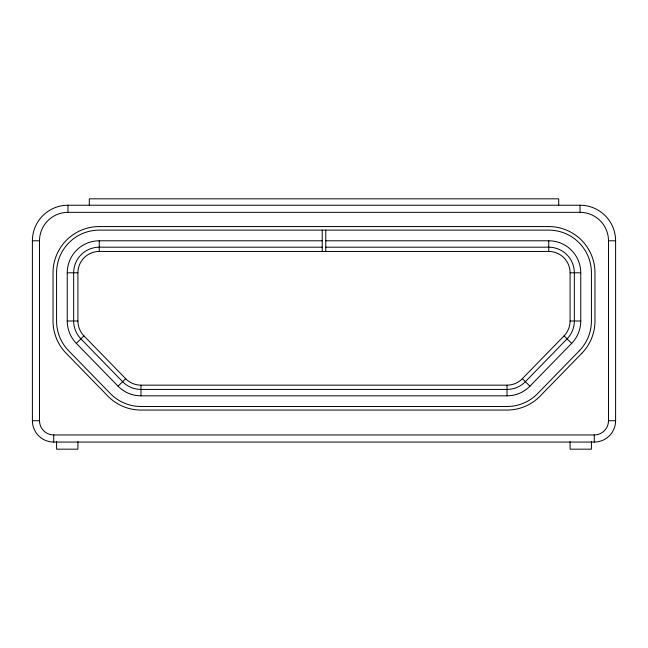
<?xml version="1.0" encoding="UTF-8"?>
<svg xmlns="http://www.w3.org/2000/svg" width="648" height="648" viewBox="0 0 648 648"><rect width="100%" height="100%" fill="white"/><g stroke="black" fill="none" stroke-linecap="round" stroke-linejoin="round"><path stroke-width="0.97" d="M522.312 378.716L564.027 335.907A21.335 21.335 0 0 0 570.078 321.011L570.078 272.792A21.335 21.335 0 0 0 548.743 251.456L99.257 251.456A21.335 21.335 0 0 0 77.922 272.792L77.922 321.011A21.335 21.335 0 0 0 83.973 335.907L125.688 378.716A21.335 21.335 0 0 0 140.972 385.163L507.028 385.163A21.335 21.335 0 0 0 522.312 378.716L529.951 386.159L571.666 343.351A32.003 32.003 0 0 0 580.754 321.011L580.754 272.792A32.003 32.003 0 0 0 548.743 240.789L325.782 240.789M529.951 386.159A32.003 32.003 0 0 1 507.028 395.831L140.972 395.831A32.003 32.003 0 0 1 118.049 386.159L76.334 343.351L83.973 335.907M118.049 386.159L125.688 378.716M67.959 205.23L580.041 205.23A35.559 35.559 0 0 1 615.6 240.789L615.6 420.722A21.335 21.335 0 0 1 594.265 442.066L53.735 442.066A21.335 21.335 0 0 1 32.4 420.722L32.4 240.789A35.559 35.559 0 0 1 67.959 205.23L67.959 212.341A28.447 28.447 0 0 0 39.512 240.789L39.512 420.722A14.224 14.224 0 0 0 53.735 434.954L594.265 434.954A14.224 14.224 0 0 0 608.488 420.722L608.488 240.789A28.447 28.447 0 0 0 580.041 212.341L67.959 212.341M32.4 240.789L39.512 240.789M76.334 343.351A32.003 32.003 0 0 1 67.246 321.011L67.246 272.792A32.003 32.003 0 0 1 99.257 240.789L322.218 240.789M608.488 240.789L615.6 240.789M322.218 247.188L99.257 247.188A25.604 25.604 0 0 0 73.653 272.792L73.653 321.011A25.604 25.604 0 0 0 80.919 338.88L122.634 381.696A25.604 25.604 0 0 0 140.972 389.432L507.028 389.432A25.604 25.604 0 0 0 525.366 381.696L567.081 338.88A25.604 25.604 0 0 0 574.347 321.011L574.347 272.792A25.604 25.604 0 0 0 548.743 247.188L325.782 247.188M67.246 272.792L77.922 272.792M570.078 272.792L580.754 272.792M67.246 321.011L77.922 321.011M570.078 321.011L580.754 321.011M32.4 420.722L39.512 420.722M608.488 420.722L615.6 420.722M564.027 335.907L571.666 343.351M594.265 434.954L594.265 442.066M591.422 441.588L591.422 449.177L570.078 449.177L570.078 441.588M580.041 205.23L580.041 212.341M558.706 205.23L558.706 198.823L89.294 198.823L89.294 205.23M548.743 240.789L548.743 251.456M507.028 385.163L507.028 395.831M325.782 230.121L325.782 251.456M322.218 230.121L322.218 251.456M140.972 385.163L140.972 395.831M99.257 240.789L99.257 251.456M77.922 441.588L77.922 449.177L56.578 449.177L56.578 441.588M53.735 434.954L53.735 442.066M579.312 350.795L537.589 393.611A42.671 42.671 0 0 1 507.028 406.499L140.972 406.499A42.671 42.671 0 0 1 110.411 393.611L68.688 350.795A42.671 42.671 0 0 1 56.578 321.011L56.578 272.792A42.671 42.671 0 0 1 99.257 230.121L548.743 230.121A42.671 42.671 0 0 1 591.422 272.792L591.422 321.011A42.671 42.671 0 0 1 579.312 350.795M581.855 353.273L540.14 396.09A46.227 46.227 0 0 1 507.028 410.054L140.972 410.054A46.227 46.227 0 0 1 107.86 396.09L66.145 353.273A46.227 46.227 0 0 1 53.023 321.011L53.023 272.792A46.227 46.227 0 0 1 99.257 226.565L548.743 226.565A46.227 46.227 0 0 1 594.977 272.792L594.977 321.011A46.227 46.227 0 0 1 581.855 353.273"/></g></svg>
